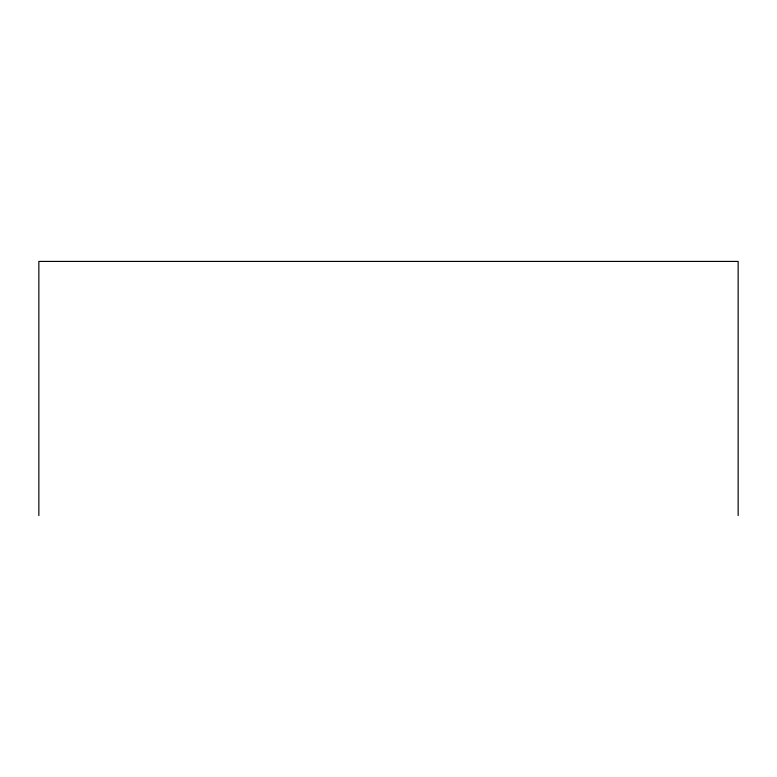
<?xml version="1.0" encoding="UTF-8"?>
<svg xmlns="http://www.w3.org/2000/svg" width="777" height="777" viewBox="0 0 777 777"><rect width="100%" height="100%" fill="white"/><g stroke="black" fill="none" stroke-linecap="round" stroke-linejoin="round"><path stroke-width="1.17" d="M738.15 515.578L738.15 261.422L38.85 261.422L38.85 515.578"/></g></svg>
